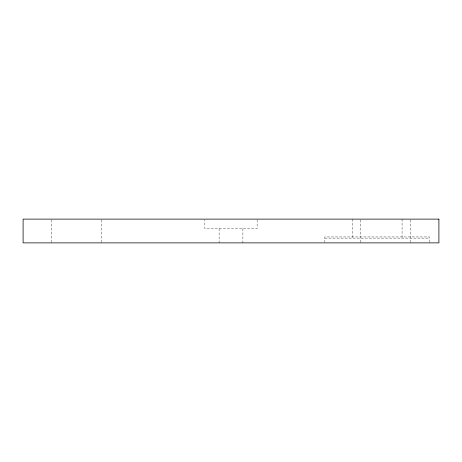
<?xml version="1.0" encoding="UTF-8"?>
<svg xmlns="http://www.w3.org/2000/svg" width="462" height="462" viewBox="0 0 462 462"><rect width="100%" height="100%" fill="white"/><g stroke="black" fill="none" stroke-linecap="round" stroke-linejoin="round"><path stroke-width="0.35" stroke-dasharray="2.31 1.73" d="M324.85 238.126L429.394 238.126M429.394 242.203L429.394 236.942L324.85 236.942L324.85 242.203M410.389 219.843L410.389 242.879M402.073 219.121L402.073 238.126M360.493 219.843L360.493 242.879M352.177 219.121L352.177 238.126M257.138 219.797L257.138 228.626L204.862 228.626L204.862 219.797M242.879 228.626L242.879 242.879M219.121 228.626L219.121 242.879M101.507 219.843L101.507 242.879M51.611 219.843L51.611 242.879"/><path stroke-width="0.69" d="M438.9 219.121L23.1 219.121L23.1 242.879L438.9 242.879L438.9 219.121"/></g></svg>
